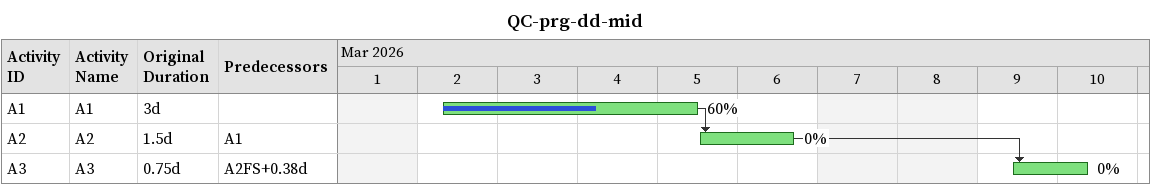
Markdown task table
QC-prg-dd-mid

| ID | Task | Original duration | Start | Finish | Predecessors | % complete |
|---|---|---|---|---|---|---|
| A1 | A1 | 3d | 2026-03-02 | 2026-03-05 |  | 60 |
| A2 | A2 | 1.5d | 2026-03-05 | 2026-03-06 | A1 | 0 |
| A3 | A3 | 0.75d | 2026-03-09 | 2026-03-10 | A2FS+0.38d | 0 |
